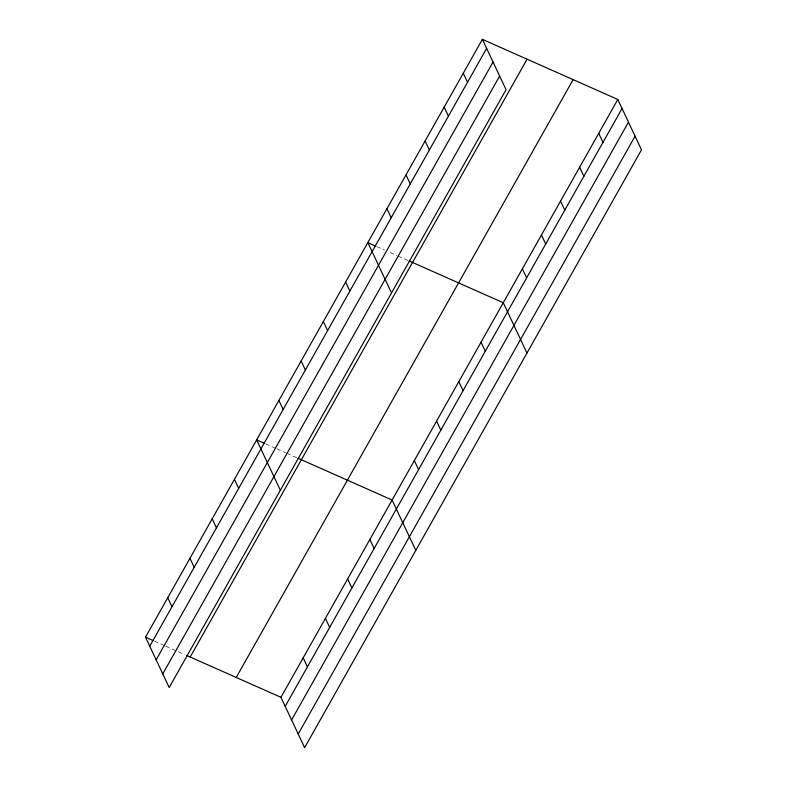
<?xml version="1.0" encoding="UTF-8"?>
<svg xmlns="http://www.w3.org/2000/svg" width="787" height="787" viewBox="0 0 787 787"><rect width="100%" height="100%" fill="white"/><g stroke="black" fill="none" stroke-linecap="round" stroke-linejoin="round"><path stroke-width="0.59" stroke-dasharray="3.94 2.95" d="M376.776 246.587L384.597 250.059M390.185 252.538L396.884 255.509M398.006 256.011L408.06 260.467M265.603 443.868L275.657 448.334M276.778 448.826L285.72 452.8M286.832 453.292L296.896 457.759M154.429 641.159L164.493 645.625M165.604 646.117L184.601 654.548"/><path stroke-width="1.18" d="M482.372 39.35L506.061 89.688L169.185 687.533L145.497 637.195L482.372 39.35L617.815 99.467L641.503 149.805L304.628 747.65L280.939 697.312L186.834 655.541M149.746 646.216L486.622 48.381M156.16 659.85L493.036 62.016M162.771 673.898L499.647 76.054M190.188 657.027L527.074 59.192M236.238 677.469L573.123 79.635M280.939 697.312L617.815 99.467M285.189 706.342L622.064 108.498M291.603 719.967L628.479 122.133M298.214 734.015L635.089 136.181M375.655 246.085L367.834 242.612L391.523 292.961M409.181 260.969L503.277 302.739L526.965 353.078M264.491 443.376L256.66 439.903L280.349 490.242M298.007 458.25L392.103 500.02L415.792 550.359M145.497 637.195L153.317 640.657M598.73 133.347L602.98 142.378M579.635 167.228L583.885 176.249M560.551 201.098L564.8 210.129M541.456 234.979L545.706 244.009M463.287 73.23L467.537 82.251M522.371 268.859L526.621 277.89M444.193 107.101L448.442 116.132M425.108 140.981L429.348 150.012M406.013 174.862L410.263 183.892M481.044 342.188L485.294 351.218M386.929 208.742L391.169 217.763M458.811 381.646L463.061 390.677M436.578 421.104L440.828 430.135M345.601 282.071L349.851 291.101M414.346 460.562L418.586 469.593M323.368 321.529L327.618 330.56M301.136 360.987L305.386 370.018M369.87 539.479L374.12 548.509M278.903 400.445L283.143 409.476M347.638 578.937L351.887 587.968M325.405 618.395L329.655 627.426M234.428 479.362L238.677 488.393M303.172 657.853L307.422 666.884M212.195 518.82L216.445 527.851M189.962 558.278L194.212 567.299M167.729 597.736L171.979 606.757"/></g></svg>
